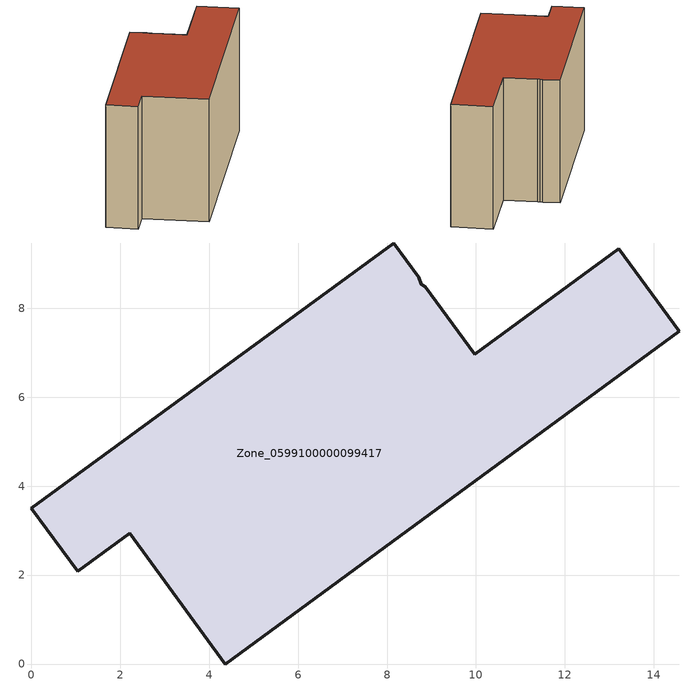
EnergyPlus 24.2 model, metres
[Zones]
Zone_0599100000099417
 floor ground (C_G): 8.87,8.49 9.97,6.97 13.21,9.34 14.57,7.48 4.36,0 2.21,2.94 1.04,2.09 0,3.5 8.15,9.47 8.71,8.7 8.77,8.54 z0
 wall outside (C_F): 8.15,9.47 0,3.5 1.04,2.09 2.21,2.94 4.36,0 14.57,7.48 13.21,9.34 9.97,6.97 8.87,8.49 8.77,8.54 8.71,8.7 8.15,9.47 z0:7.09
 roof outside (C_R): 9.97,6.97 8.87,8.49 8.77,8.54 8.71,8.7 8.15,9.47 0,3.5 1.04,2.09 2.21,2.94 4.36,0 14.57,7.48 13.21,9.34 z7.09
[BUILDING]
Pand.0599100000099417: North Axis=0; Terrain=City; Loads Convergence Tolerance Value=0.04; Temperature Convergence Tolerance Value=0.4; Solar Distribution=FullExterior; Maximum Number of Warmup Days=25; Minimum Number of Warmup Days=1
[Site:Location]
Rotterdam.The.Hague.AP_ZH_NLD Design_Conditions: Latitude=51.96; Longitude=4.45; Time Zone=1; Elevation=-4.5
[SITE:GROUNDTEMPERATURE:BUILDINGSURFACE]
18, 18, 18, 18, 18, 18, 18, 18, 18, 18, 18, 18
[MATERIAL] Thermal Absorptance=0.9; Solar Absorptance=0.7; Visible Absorptance=0.7
Name | Roughness | Thickness | Conductivity | Density | Specific Heat
G.TI.1975-1991 | MediumSmooth | 0.15 | 0.288461 | 540 | 1210
F.TI.1975-1991 | Rough | 0.3 | 0.230769 | 1920 | 840
R.TI.1975-1991 | MediumRough | 0.2 | 0.153846 | 1500 | 1000
[CONSTRUCTION]
C_G: G.TI.1975-1991
C_F: F.TI.1975-1991
C_R: R.TI.1975-1991
[ZONE]
Zone_0599100000099417: Type=1; Multiplier=1; Ceiling Height=Autocalculate; Volume=Autocalculate; Floor Area=autocalculate; Part of Total Floor Area=Yes
[ZONEINFILTRATION:DESIGNFLOWRATE]
Infil_Zone_0599100000099417: Zone or ZoneList or Space or SpaceList=Zone_0599100000099417; Schedule=AlwaysOn; Design Flow Rate Calculation Method=Flow/Area; Flow Rate per Floor Area=0.003; Constant Term Coefficient=1; Temperature Term Coefficient=0; Velocity Term Coefficient=0; Velocity Squared Term Coefficient=0
[HVACTEMPLATE:ZONE:IDEALLOADSAIRSYSTEM]
Zone_0599100000099417: Maximum Heating Supply Air Temperature=50; Minimum Cooling Supply Air Temperature=13; Maximum Heating Supply Air Humidity Ratio=0.0156; Minimum Cooling Supply Air Humidity Ratio=0.0077; Heating Limit=NoLimit; Cooling Limit=NoLimit; Dehumidification Control Type=ConstantSensibleHeatRatio; Cooling Sensible Heat Ratio=0.7; Dehumidification Setpoint=60; Humidification Control Type=None; Humidification Setpoint=30; Outdoor Air Method=None; Outdoor Air Flow Rate per Person=0.00944; Outdoor Air Flow Rate per Zone Floor Area=0; Outdoor Air Flow Rate per Zone=0; Demand Controlled Ventilation Type=None; Outdoor Air Economizer Type=NoEconomizer; Heat Recovery Type=None; Sensible Heat Recovery Effectiveness=0.7; Latent Heat Recovery Effectiveness=0.65
[ZONECONTROL:THERMOSTAT]
ThermostatControl_Zone_0599100000099417: Zone or ZoneList=Zone_0599100000099417; Control Type Schedule=DualSetpointControlType; Control 1=Thermostat_Zone_0599100000099417; Temperature Difference Between Cutout And Setpoint=0
[THERMOSTATSETPOINT:DUALSETPOINT]
Thermostat_Zone_0599100000099417: Heating Setpoint Temperature Schedule=HeatingSetpoint_Zone_0599100000099417; Cooling Setpoint Temperature Schedule=CoolingSetpoint_Zone_0599100000099417
[SCHEDULE:COMPACT]
HeatingSetpoint_Zone_0599100000099417: Through: 12/31, For: AllDays, Until: 24:00, 21
CoolingSetpoint_Zone_0599100000099417: Through: 12/31, For: AllDays, Until: 24:00, 24
DualSetpointControlType: Through: 12/31, For: AllDays, Until: 24:00, 4
AlwaysOn: Through: 12/31, For: AllDays, Until: 24:00, 1
